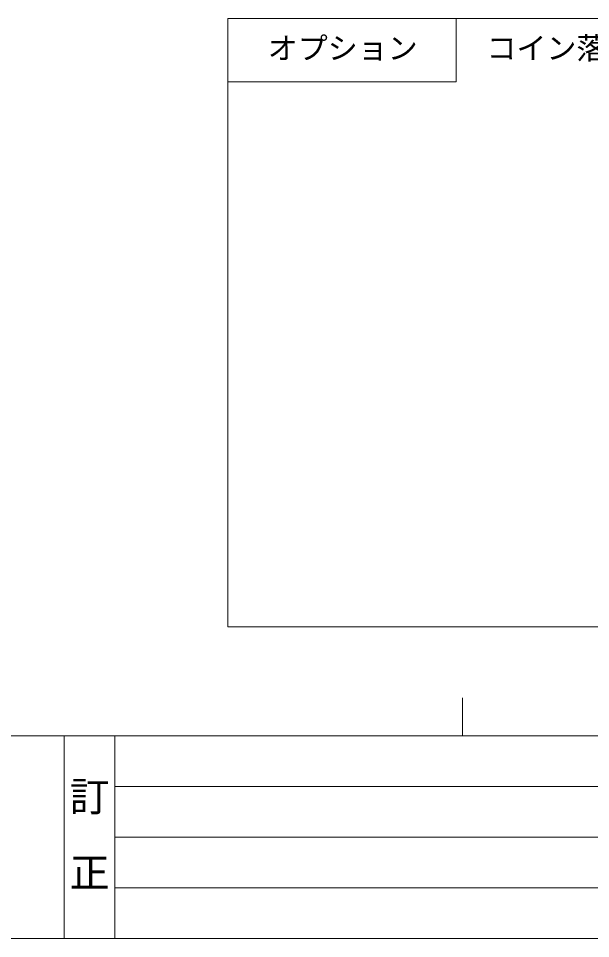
# Model space of a CAD drawing. Units: millimetres on the paper. Extents: x -401 to 401, y -279 to 279.
# Drawn here: x -325.5 to -250.3, y -278.7 to -157.7 of the extents above; entities that cross this region are included whole.
import ezdxf
from ezdxf.enums import TextEntityAlignment as Align

# ---------------------------------------------------------------- set-up
doc = ezdxf.new("R2010")
doc.units = ezdxf.units.MM
for name, color, linetype, lineweight in [('0-0_A-C01-補助線(非印刷)', 4, 'Continuous', 9), ('0-3_0-A01-枠A', 4, 'Continuous', 9), ('0-4_A-B01-文字_タイトル室名', 2, 'Continuous', 9), ('1-1_0-A03-枠C', 2, 'Continuous', 9)]:
    doc.layers.add(name, color=color, linetype=linetype, lineweight=lineweight)
doc.layers.add('0-2_0-A02-枠B', color=5, linetype='Continuous')
doc.styles.add('ＭＳ ゴシック', font='')
doc.styles.get('ＭＳ ゴシック').set_extended_font_data('MS Gothic')

msp = doc.modelspace()

# ---------------------------------------------------------------- linework, layer by layer
at = {"layer": '0-0_A-C01-補助線(非印刷)'}
msp.add_line((-267.111, -252), (-267.111, -247), dxfattribs=at)
at = {"layer": '0-3_0-A01-枠A'}
for p, q in [((-400.667, -252), (343.263, -252)), ((-319.459, -252), (-319.459, -278.667)), ((-312.792, -252), (-312.792, -278.667)), ((-312.792, -258.667), (-241.361, -258.667)), ((-312.792, -265.333), (-241.361, -265.333)), ((-312.792, -272), (-241.361, -272)), ((-400.667, -278.667), (345.987, -278.667))]:
    msp.add_line(p, q, dxfattribs=at)
at = {"layer": '0-4_A-B01-文字_タイトル室名'}
msp.add_lwpolyline([(-297.945, -166.005), (-267.945, -166.005), (-267.945, -157.671), (-297.945, -157.671)], close=True, dxfattribs=at)
at = {"layer": '1-1_0-A03-枠C'}
msp.add_lwpolyline([(-297.945, -237.671), (-7.945, -237.671), (-7.945, -157.671), (-297.945, -157.671)], close=True, dxfattribs=at)

# ---------------------------------------------------------------- texts
at = {"layer": '0-2_0-A02-枠B', "color": 6, "style": 'ＭＳ ゴシック'}
for s, p in [('訂', (-318.725, -263.073)), ('正', (-318.725, -273.073))]:
    msp.add_text(s, height=3.849, dxfattribs=at).set_placement(p, align=Align.BOTTOM_LEFT)
at = {"layer": '0-4_A-B01-文字_タイトル室名', "style": 'ＭＳ ゴシック'}
for s, p in [('コイン落下・土砂滞留防止材', (-263.945, -163.893)), ('オプション', (-292.692, -163.893))]:
    msp.add_text(s, height=2.889, dxfattribs=at).set_placement(p, align=Align.BOTTOM_LEFT)

doc.saveas('drawing.dxf')
